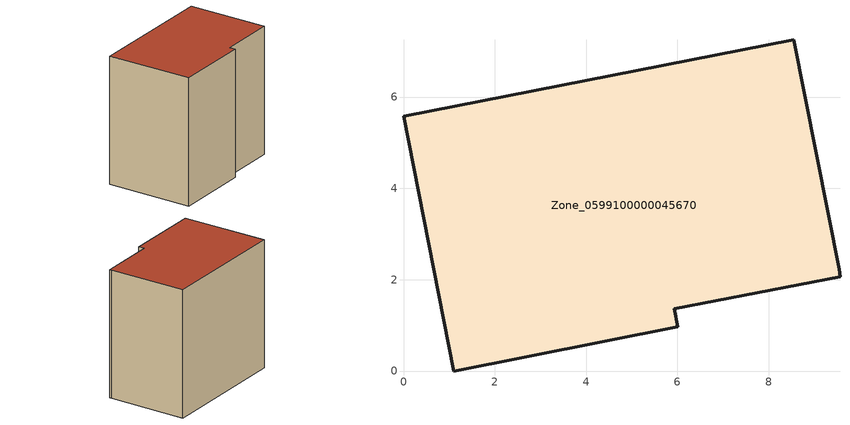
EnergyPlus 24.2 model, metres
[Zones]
Zone_0599100000045670
 floor ground (C_G): 0,5.58 8.55,7.25 9.54,2.23 9.56,2.07 5.93,1.36 6.01,0.97 1.1,0 z0
 wall outside (C_F): 1.1,0 6.01,0.97 5.93,1.36 9.56,2.07 9.54,2.23 8.55,7.25 0,5.58 1.1,0 z0:8.38
 roof outside (C_R): 8.55,7.25 0,5.58 1.1,0 6.01,0.97 5.93,1.36 9.56,2.07 9.54,2.23 z8.38
[BUILDING]
Pand.0599100000045670: North Axis=0; Terrain=City; Loads Convergence Tolerance Value=0.04; Temperature Convergence Tolerance Value=0.4; Solar Distribution=FullExterior; Maximum Number of Warmup Days=25; Minimum Number of Warmup Days=1
[Site:Location]
Rotterdam.The.Hague.AP_ZH_NLD Design_Conditions: Latitude=51.96; Longitude=4.45; Time Zone=1; Elevation=-4.5
[SITE:GROUNDTEMPERATURE:BUILDINGSURFACE]
18, 18, 18, 18, 18, 18, 18, 18, 18, 18, 18, 18
[MATERIAL] Thermal Absorptance=0.9; Solar Absorptance=0.7; Visible Absorptance=0.7
Name | Roughness | Thickness | Conductivity | Density | Specific Heat
G.TI.1975-1991 | MediumSmooth | 0.15 | 0.288461 | 540 | 1210
F.TI.1975-1991 | Rough | 0.3 | 0.230769 | 1920 | 840
R.TI.1975-1991 | MediumRough | 0.2 | 0.153846 | 1500 | 1000
[CONSTRUCTION]
C_G: G.TI.1975-1991
C_F: F.TI.1975-1991
C_R: R.TI.1975-1991
[ZONE]
Zone_0599100000045670: Type=1; Multiplier=1; Ceiling Height=Autocalculate; Volume=Autocalculate; Floor Area=autocalculate; Part of Total Floor Area=Yes
[ZONEINFILTRATION:DESIGNFLOWRATE]
Infil_Zone_0599100000045670: Zone or ZoneList or Space or SpaceList=Zone_0599100000045670; Schedule=AlwaysOn; Design Flow Rate Calculation Method=Flow/Area; Flow Rate per Floor Area=0.003; Constant Term Coefficient=1; Temperature Term Coefficient=0; Velocity Term Coefficient=0; Velocity Squared Term Coefficient=0
[HVACTEMPLATE:ZONE:IDEALLOADSAIRSYSTEM]
Zone_0599100000045670: Maximum Heating Supply Air Temperature=50; Minimum Cooling Supply Air Temperature=13; Maximum Heating Supply Air Humidity Ratio=0.0156; Minimum Cooling Supply Air Humidity Ratio=0.0077; Heating Limit=NoLimit; Cooling Limit=NoLimit; Dehumidification Control Type=ConstantSensibleHeatRatio; Cooling Sensible Heat Ratio=0.7; Dehumidification Setpoint=60; Humidification Control Type=None; Humidification Setpoint=30; Outdoor Air Method=None; Outdoor Air Flow Rate per Person=0.00944; Outdoor Air Flow Rate per Zone Floor Area=0; Outdoor Air Flow Rate per Zone=0; Demand Controlled Ventilation Type=None; Outdoor Air Economizer Type=NoEconomizer; Heat Recovery Type=None; Sensible Heat Recovery Effectiveness=0.7; Latent Heat Recovery Effectiveness=0.65
[ZONECONTROL:THERMOSTAT]
ThermostatControl_Zone_0599100000045670: Zone or ZoneList=Zone_0599100000045670; Control Type Schedule=DualSetpointControlType; Control 1=Thermostat_Zone_0599100000045670; Temperature Difference Between Cutout And Setpoint=0
[THERMOSTATSETPOINT:DUALSETPOINT]
Thermostat_Zone_0599100000045670: Heating Setpoint Temperature Schedule=HeatingSetpoint_Zone_0599100000045670; Cooling Setpoint Temperature Schedule=CoolingSetpoint_Zone_0599100000045670
[SCHEDULE:COMPACT]
HeatingSetpoint_Zone_0599100000045670: Through: 12/31, For: AllDays, Until: 24:00, 21
CoolingSetpoint_Zone_0599100000045670: Through: 12/31, For: AllDays, Until: 24:00, 24
DualSetpointControlType: Through: 12/31, For: AllDays, Until: 24:00, 4
AlwaysOn: Through: 12/31, For: AllDays, Until: 24:00, 1
